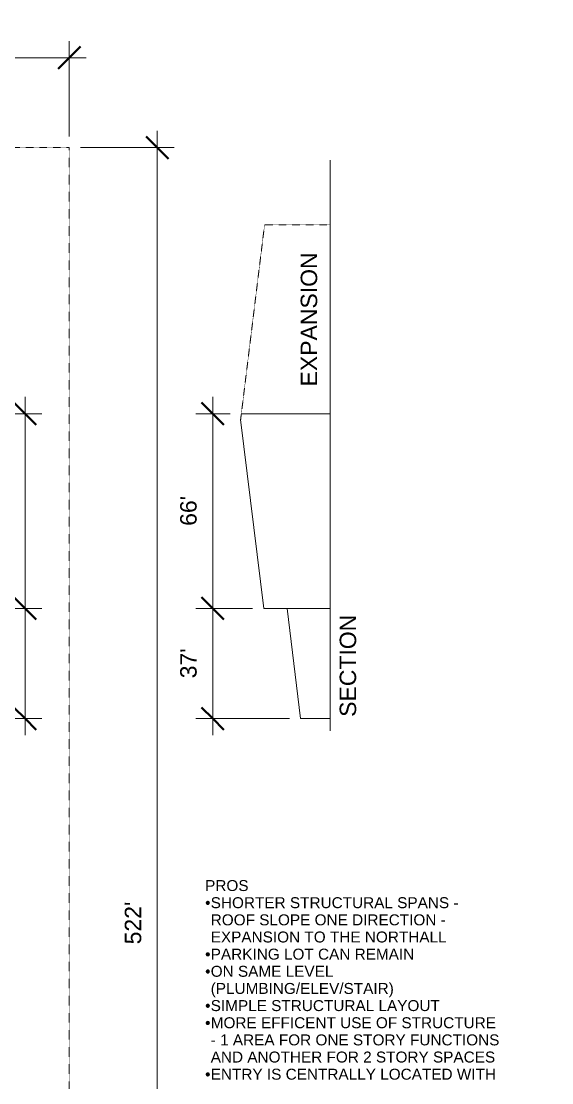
# Model space of a CAD drawing. Header units: inches. Extents: x -7427 to 42674, y -36022 to 16764.
# Drawn here: x 16852 to 18992, y -23245 to -18960 of the extents above; entities that cross this region are included whole.
import ezdxf

# ---------------------------------------------------------------- set-up
doc = ezdxf.new("R2010")
doc.units = ezdxf.units.IN
doc.header["$MEASUREMENT"] = 0
doc.linetypes.add('Hidden 1_8_', pattern=[0.1875, 0.125, -0.0625])
for name, color, linetype, lineweight in [('A-ANNO-DIMS', 211, 'Continuous', 9), ('A-ANNO-DIMS-720', 211, 'Continuous', 9), ('A-DETL-HDLN', 90, 'Hidden 1_8_', 9), ('A-DETL-WIDE', 214, 'Continuous', 15), ('G-ANNO-TEXT', 231, 'Continuous', 9)]:
    doc.layers.add(name, color=color, linetype=linetype, lineweight=lineweight)
doc.styles.add('Arial', font='arial.ttf', dxfattribs={"height": 44.258982})
doc.styles.add('Arial_2', font='arial.ttf', dxfattribs={"height": 66.388473})
doc.dimstyles.new('Linear_-_3_32__Arial', dxfattribs={"dimscale": 12, "dimtxt": 67.5, "dimasz": 7.5, "dimexe": 5.625, "dimexo": 3.75, "dimgap": 3.75, "dimtad": 1, "dimdec": 0, "dimrnd": 12, "dimzin": 1, "dimdsep": 46, "dimlunit": 4, "dimtxsty": 'Arial_2', "dimblk1": 'OBLIQUE', "dimblk2": 'OBLIQUE', "dimsah": 1, "dimcen": 0.09, "dimdle": 5.625, "dimazin": 0, "dimtfac": 1, "dimtdec": 4, "dimtix": 1, "dimtmove": 0, "dimatfit": 3, "dimfxl": 0, "dimtvp": 1, "dimfrac": 2, "dimtolj": 1, "dimtzin": 0, "dimarcsym": 0})

# ---------------------------------------------------------------- blocks, each defined once
blk = doc.blocks.new('DIMBLOCK13-Level 1')
at = {"layer": 'A-ANNO-DIMS-720'}
for p, q in [((17401.1, -19402.6), (17401.1, -25799.5)), ((17091.1, -19470.1), (17468.6, -19470.1)), ((17401.1, -19470.1), (17091.1, -19470.1)), ((17091.1, -25732), (17468.6, -25732)), ((17401.1, -25732), (17091.1, -25732))]:
    blk.add_line(p, q, dxfattribs=at)
at = {"layer": 'A-ANNO-DIMS-720', "lineweight": 50}
for p, q in [((17401.1, -19470.1), (17356.1, -19425.1)), ((17401.1, -19470.1), (17446.1, -19515.1)), ((17401.1, -25732), (17356.1, -25687)), ((17401.1, -25732), (17446.1, -25777))]:
    blk.add_line(p, q, dxfattribs=at)
at = {"layer": 'A-ANNO-DIMS-720', "color": 0, "insert": (17269.9, -22686.2), "char_height": 66.39, "width": 204.369, "attachment_point": 1, "rotation": 90, "line_spacing_factor": 0.938532, "style": 'Arial_2', "bg_fill": 3, "box_fill_scale": 1.25, "bg_fill_color": 0, "bg_fill_transparency": 0}
blk.add_mtext("522'", dxfattribs=at)
blk = doc.blocks.new('_Oblique')
at = {"color": 0, "linetype": 'ByBlock', "lineweight": -2}
blk.add_line((-0.5, -0.5), (0.5, 0.5), dxfattribs=at)
blk = doc.blocks.new('DIMBLOCK26-Level 1')
at = {"layer": 'A-ANNO-DIMS-720', "lineweight": 50}
for p, q in [((16867.8, -21330.1), (16822.8, -21285.1)), ((16867.8, -21330.1), (16912.8, -21375.1)), ((16867.8, -21774.9), (16822.8, -21729.9)), ((16867.8, -21774.9), (16912.8, -21819.9))]:
    blk.add_line(p, q, dxfattribs=at)
at = {"layer": 'A-ANNO-DIMS-720'}
for p, q in [((16659.1, -21330.1), (16935.3, -21330.1)), ((16867.8, -21330.1), (16659.1, -21330.1)), ((16867.8, -21842.4), (16867.8, -21330.1)), ((16610.4, -21774.9), (16935.3, -21774.9)), ((16867.8, -21774.9), (16610.4, -21774.9))]:
    blk.add_line(p, q, dxfattribs=at)
at = {"layer": 'A-ANNO-DIMS-720', "color": 0, "insert": (16736.7, -21612.2), "char_height": 66.39, "width": 143.308, "attachment_point": 1, "rotation": 90, "line_spacing_factor": 0.938532, "style": 'Arial_2', "bg_fill": 3, "box_fill_scale": 1.25, "bg_fill_color": 0, "bg_fill_transparency": 0}
blk.add_mtext("37'", dxfattribs=at)
blk = doc.blocks.new('DIMBLOCK27-Level 1')
at = {"layer": 'A-ANNO-DIMS-720'}
for p, q in [((16867.8, -21330.1), (16867.8, -20476.6)), ((16659.1, -20544.1), (16935.3, -20544.1)), ((16867.8, -20544.1), (16659.1, -20544.1)), ((16659.1, -21330.1), (16935.3, -21330.1)), ((16867.8, -21330.1), (16659.1, -21330.1))]:
    blk.add_line(p, q, dxfattribs=at)
at = {"layer": 'A-ANNO-DIMS-720', "lineweight": 50}
for p, q in [((16867.8, -20544.1), (16822.8, -20499.1)), ((16867.8, -20544.1), (16912.8, -20589.1)), ((16867.8, -21330.1), (16822.8, -21285.1)), ((16867.8, -21330.1), (16912.8, -21375.1))]:
    blk.add_line(p, q, dxfattribs=at)
at = {"layer": 'A-ANNO-DIMS-720', "color": 0, "insert": (16736.7, -20996.8), "char_height": 66.39, "width": 143.308, "attachment_point": 1, "rotation": 90, "line_spacing_factor": 0.938532, "style": 'Arial_2', "bg_fill": 3, "box_fill_scale": 1.25, "bg_fill_color": 0, "bg_fill_transparency": 0}
blk.add_mtext("66'", dxfattribs=at)
blk = doc.blocks.new('DIMBLOCK42-Level 1')
at = {"layer": 'A-ANNO-DIMS-720'}
for p, q in [((17624.6, -20476.6), (17624.6, -21330.1)), ((17695.1, -20544.1), (17557.1, -20544.1)), ((17624.6, -20544.1), (17695.1, -20544.1)), ((17785.7, -21330.1), (17557.1, -21330.1)), ((17624.6, -21330.1), (17785.7, -21330.1))]:
    blk.add_line(p, q, dxfattribs=at)
at = {"layer": 'A-ANNO-DIMS-720', "lineweight": 50}
for p, q in [((17624.6, -20544.1), (17579.6, -20499.1)), ((17624.6, -20544.1), (17669.6, -20589.1)), ((17624.6, -21330.1), (17579.6, -21285.1)), ((17624.6, -21330.1), (17669.6, -21375.1))]:
    blk.add_line(p, q, dxfattribs=at)
at = {"layer": 'A-ANNO-DIMS-720', "color": 0, "insert": (17493.4, -20996.8), "char_height": 66.39, "width": 143.308, "attachment_point": 1, "rotation": 90, "line_spacing_factor": 0.938532, "style": 'Arial_2', "bg_fill": 3, "box_fill_scale": 1.25, "bg_fill_color": 0, "bg_fill_transparency": 0}
blk.add_mtext("66'", dxfattribs=at)
blk = doc.blocks.new('DIMBLOCK43-Level 1')
at = {"layer": 'A-ANNO-DIMS-720', "lineweight": 50}
for p, q in [((17624.6, -21330.1), (17579.6, -21285.1)), ((17624.6, -21330.1), (17669.6, -21375.1)), ((17624.6, -21774.9), (17579.6, -21729.9)), ((17624.6, -21774.9), (17669.6, -21819.9))]:
    blk.add_line(p, q, dxfattribs=at)
at = {"layer": 'A-ANNO-DIMS-720'}
for p, q in [((17785.7, -21330.1), (17557.1, -21330.1)), ((17624.6, -21330.1), (17624.6, -21842.4)), ((17624.6, -21330.1), (17785.7, -21330.1)), ((17934.3, -21774.9), (17557.1, -21774.9)), ((17624.6, -21774.9), (17934.3, -21774.9))]:
    blk.add_line(p, q, dxfattribs=at)
at = {"layer": 'A-ANNO-DIMS-720', "color": 0, "insert": (17493.4, -21612.2), "char_height": 66.39, "width": 143.308, "attachment_point": 1, "rotation": 90, "line_spacing_factor": 0.938532, "style": 'Arial_2', "bg_fill": 3, "box_fill_scale": 1.25, "bg_fill_color": 0, "bg_fill_transparency": 0}
blk.add_mtext("37'", dxfattribs=at)
blk = doc.blocks.new('DIMBLOCK59-Level 1')
at = {"layer": 'A-ANNO-DIMS-720'}
for p, q in [((9068.4, -19425.1), (9068.4, -19039.9)), ((17046.1, -19425.1), (17046.1, -19039.9)), ((9000.9, -19107.4), (17113.6, -19107.4)), ((9068.4, -19107.4), (9068.4, -19425.1)), ((17046.1, -19107.4), (17046.1, -19425.1))]:
    blk.add_line(p, q, dxfattribs=at)
at = {"layer": 'A-ANNO-DIMS-720', "lineweight": 50}
for p, q in [((9068.4, -19107.4), (9113.4, -19062.4)), ((17046.1, -19107.4), (17091.1, -19062.4)), ((9068.4, -19107.4), (9023.4, -19152.4)), ((17046.1, -19107.4), (17001.1, -19152.4))]:
    blk.add_line(p, q, dxfattribs=at)
at = {"layer": 'A-ANNO-DIMS-720', "color": 0, "insert": (12972.1, -18976.3), "char_height": 66.39, "width": 204.369, "attachment_point": 1, "line_spacing_factor": 0.938532, "style": 'Arial_2', "bg_fill": 3, "box_fill_scale": 1.25, "bg_fill_color": 0, "bg_fill_transparency": 0}
blk.add_mtext("665'", dxfattribs=at)

msp = doc.modelspace()

# ---------------------------------------------------------------- linework, layer by layer
at = {"layer": 'A-DETL-HDLN'}
for p, q in [((9068.4, -19470.1), (17046.1, -19470.1)), ((17046.1, -19470.1), (17046.1, -25732)), ((17833.8, -19781.3), (17737.2, -20568.1)), ((17833.8, -19781.3), (18097.8, -19781.3))]:
    msp.add_line(p, q, dxfattribs=at)
at = {"layer": 'A-DETL-WIDE'}
for p, q in [((18097.8, -19520.1), (18097.8, -21824.1)), ((17830.7, -21330.1), (17737.2, -20568.1)), ((17740.1, -20544.1), (18097.8, -20544.1)), ((18097.8, -21330.1), (17830.7, -21330.1)), ((17924.7, -21330.1), (17979.3, -21774.9)), ((18097.8, -21774.9), (17979.3, -21774.9))]:
    msp.add_line(p, q, dxfattribs=at)

# ---------------------------------------------------------------- texts
at = {"layer": 'G-ANNO-TEXT', "color": 7, "char_height": 66.39, "attachment_point": 2, "rotation": 90, "line_spacing_factor": 0.938532, "style": 'Arial_2', "bg_fill": 3, "box_fill_scale": 1.25, "bg_fill_color": 0, "bg_fill_transparency": 0}
for s, insert, width in [('EXPANSION', (17979.5, -20163.5), 643.95), ('SECTION', (18136.7, -21561.7), 490.05)]:
    msp.add_mtext(s, dxfattribs=dict(at, insert=insert, width=width))
at = {"layer": 'G-ANNO-TEXT', "color": 7, "insert": (17594, -22426.7), "char_height": 44.26, "width": 205.089, "attachment_point": 1, "line_spacing_factor": 0.938532, "style": 'Arial', "bg_fill": 3, "box_fill_scale": 1.25, "bg_fill_color": 0, "bg_fill_transparency": 0}
msp.add_mtext('PROS', dxfattribs=at)

# ---------------------------------------------------------------- dimensions: what is measured, and where the dimension line sits
at = {"layer": 'A-ANNO-DIMS'}
dim = msp.add_linear_dim(base=(16867.8, -21330.1), p1=(16565.4, -21774.9), p2=(16614.1, -21330.1), angle=90, dimstyle='Linear_-_3_32__Arial', override={"dimpost": '<>', "dimfxl": 447.544398}, dxfattribs=at)
dim.commit()
dim.dimension.update_dxf_attribs({"geometry": 'DIMBLOCK26-Level 1', "text_midpoint": (16788.9, -21552.5)})

# ---------------------------------------------------------------- next in the draw order: texts
at = {"layer": 'G-ANNO-TEXT', "color": 7, "insert": (17594, -22495.9), "char_height": 44.3, "width": 25.33, "attachment_point": 1, "line_spacing_factor": 0.938532, "style": 'Arial', "bg_fill": 3, "box_fill_scale": 1.25, "bg_fill_color": 0, "bg_fill_transparency": 0}
msp.add_mtext('•', dxfattribs=at)

# ---------------------------------------------------------------- next in the draw order: dimensions: what is measured, and where the dimension line sits
at = {"layer": 'A-ANNO-DIMS'}
for base, p1, p2, override, picture, middle in [((17401.1, -25732), (17046.1, -19470.1), (17046.1, -25732), {"dimpost": '<>', "dimfxl": 6261.900272}, 'DIMBLOCK13-Level 1', (17322.2, -22601)), ((16867.8, -20544.1), (16614.1, -21330.1), (16614.1, -20544.1), {"dimpost": '<>', "dimfxl": 786}, 'DIMBLOCK27-Level 1', (16788.9, -20937.1))]:
    dim = msp.add_linear_dim(base=base, p1=p1, p2=p2, angle=90, dimstyle='Linear_-_3_32__Arial', override=override, dxfattribs=at)
    dim.commit()
    dim.dimension.update_dxf_attribs({"geometry": picture, "text_midpoint": middle})

# ---------------------------------------------------------------- next in the draw order: texts
at = {"layer": 'G-ANNO-TEXT', "color": 7, "insert": (17616.5, -22495.9), "char_height": 44.259, "width": 1170.888, "attachment_point": 1, "line_spacing_factor": 0.938532, "style": 'Arial', "bg_fill": 3, "box_fill_scale": 1.25, "bg_fill_color": 0, "bg_fill_transparency": 0}
msp.add_mtext('SHORTER STRUCTURAL SPANS -', dxfattribs=at)

# ---------------------------------------------------------------- next in the draw order: dimensions: what is measured, and where the dimension line sits
at = {"layer": 'A-ANNO-DIMS'}
dim = msp.add_linear_dim(base=(17046.1, -19107.4), p1=(9068.4, -19470.1), p2=(17046.1, -19470.1), dimstyle='Linear_-_3_32__Arial', override={"dimpost": '<>', "dimfxl": 7977.725351}, dxfattribs=at)
dim.commit()
dim.dimension.update_dxf_attribs({"geometry": 'DIMBLOCK59-Level 1', "text_midpoint": (13057.3, -19028.6)})
dim = msp.add_linear_dim(base=(17624.6, -21330.1), p1=(17740.1, -20544.1), p2=(17830.7, -21330.1), angle=90, dimstyle='Linear_-_3_32__Arial', override={"dimpost": '<>', "dimfxl": 791.206092}, dxfattribs=at)
dim.commit()
dim.dimension.update_dxf_attribs({"geometry": 'DIMBLOCK42-Level 1', "text_midpoint": (17545.7, -20937.1)})

# ---------------------------------------------------------------- next in the draw order: texts
at = {"layer": 'G-ANNO-TEXT', "color": 7, "insert": (17616.5, -22565.2), "char_height": 44.259, "width": 1112.058, "attachment_point": 1, "line_spacing_factor": 0.938532, "style": 'Arial', "bg_fill": 3, "box_fill_scale": 1.25, "bg_fill_color": 0, "bg_fill_transparency": 0}
msp.add_mtext('ROOF SLOPE ONE DIRECTION -', dxfattribs=at)

# ---------------------------------------------------------------- next in the draw order: dimensions: what is measured, and where the dimension line sits
at = {"layer": 'A-ANNO-DIMS'}
dim = msp.add_linear_dim(base=(17624.6, -21774.9), p1=(17830.7, -21330.1), p2=(17979.3, -21774.9), angle=90, dimstyle='Linear_-_3_32__Arial', override={"dimpost": '<>', "dimfxl": 469.04887}, dxfattribs=at)
dim.commit()
dim.dimension.update_dxf_attribs({"geometry": 'DIMBLOCK43-Level 1', "text_midpoint": (17545.6, -21552.5)})

# ---------------------------------------------------------------- next in the draw order: texts
at = {"layer": 'G-ANNO-TEXT', "color": 7, "insert": (17616.5, -22634.4), "char_height": 44.259, "width": 1115.326, "attachment_point": 1, "line_spacing_factor": 0.938532, "style": 'Arial', "bg_fill": 3, "box_fill_scale": 1.25, "bg_fill_color": 0, "bg_fill_transparency": 0}
msp.add_mtext('EXPANSION TO THE NORTHALL', dxfattribs=at)

# ---------------------------------------------------------------- next in the draw order: texts
at = {"layer": 'G-ANNO-TEXT', "color": 7, "insert": (17594, -22703.6), "char_height": 44.3, "width": 25.33, "attachment_point": 1, "line_spacing_factor": 0.938532, "style": 'Arial', "bg_fill": 3, "box_fill_scale": 1.25, "bg_fill_color": 0, "bg_fill_transparency": 0}
msp.add_mtext('•', dxfattribs=at)

# ---------------------------------------------------------------- next in the draw order: texts
at = {"layer": 'G-ANNO-TEXT', "color": 7, "insert": (17616.5, -22703.6), "char_height": 44.259, "width": 961.714, "attachment_point": 1, "line_spacing_factor": 0.938532, "style": 'Arial', "bg_fill": 3, "box_fill_scale": 1.25, "bg_fill_color": 0, "bg_fill_transparency": 0}
msp.add_mtext('PARKING LOT CAN REMAIN', dxfattribs=at)

# ---------------------------------------------------------------- next in the draw order: texts
at = {"layer": 'G-ANNO-TEXT', "color": 7, "insert": (17594, -22772.9), "char_height": 44.3, "width": 25.33, "attachment_point": 1, "line_spacing_factor": 0.938532, "style": 'Arial', "bg_fill": 3, "box_fill_scale": 1.25, "bg_fill_color": 0, "bg_fill_transparency": 0}
msp.add_mtext('•', dxfattribs=at)

# ---------------------------------------------------------------- next in the draw order: texts
at = {"layer": 'G-ANNO-TEXT', "color": 7, "insert": (17616.5, -22772.9), "char_height": 44.259, "width": 578.499, "attachment_point": 1, "line_spacing_factor": 0.938532, "style": 'Arial', "bg_fill": 3, "box_fill_scale": 1.25, "bg_fill_color": 0, "bg_fill_transparency": 0}
msp.add_mtext('ON SAME LEVEL', dxfattribs=at)

# ---------------------------------------------------------------- next in the draw order: texts
at = {"layer": 'G-ANNO-TEXT', "color": 7, "insert": (17616.5, -22842.1), "char_height": 44.259, "width": 865.297, "attachment_point": 1, "line_spacing_factor": 0.938532, "style": 'Arial', "bg_fill": 3, "box_fill_scale": 1.25, "bg_fill_color": 0, "bg_fill_transparency": 0}
msp.add_mtext('(PLUMBING/ELEV/STAIR)', dxfattribs=at)

# ---------------------------------------------------------------- next in the draw order: texts
at = {"layer": 'G-ANNO-TEXT', "color": 7, "insert": (17594, -22911.3), "char_height": 44.3, "width": 25.33, "attachment_point": 1, "line_spacing_factor": 0.938532, "style": 'Arial', "bg_fill": 3, "box_fill_scale": 1.25, "bg_fill_color": 0, "bg_fill_transparency": 0}
msp.add_mtext('•', dxfattribs=at)

# ---------------------------------------------------------------- next in the draw order: texts
at = {"layer": 'G-ANNO-TEXT', "color": 7, "insert": (17616.5, -22911.3), "char_height": 44.259, "width": 1080.192, "attachment_point": 1, "line_spacing_factor": 0.938532, "style": 'Arial', "bg_fill": 3, "box_fill_scale": 1.25, "bg_fill_color": 0, "bg_fill_transparency": 0}
msp.add_mtext('SIMPLE STRUCTURAL LAYOUT', dxfattribs=at)

# ---------------------------------------------------------------- next in the draw order: texts
at = {"layer": 'G-ANNO-TEXT', "color": 7, "insert": (17594, -22980.6), "char_height": 44.3, "width": 25.33, "attachment_point": 1, "line_spacing_factor": 0.938532, "style": 'Arial', "bg_fill": 3, "box_fill_scale": 1.25, "bg_fill_color": 0, "bg_fill_transparency": 0}
msp.add_mtext('•', dxfattribs=at)

# ---------------------------------------------------------------- next in the draw order: texts
at = {"layer": 'G-ANNO-TEXT', "color": 7, "insert": (17616.5, -22980.6), "char_height": 44.259, "width": 1347.38, "attachment_point": 1, "line_spacing_factor": 0.938532, "style": 'Arial', "bg_fill": 3, "box_fill_scale": 1.25, "bg_fill_color": 0, "bg_fill_transparency": 0}
msp.add_mtext('MORE EFFICENT USE OF STRUCTURE', dxfattribs=at)

# ---------------------------------------------------------------- next in the draw order: texts
at = {"layer": 'G-ANNO-TEXT', "color": 7, "insert": (17616.5, -23049.8), "char_height": 44.259, "width": 1364.538, "attachment_point": 1, "line_spacing_factor": 0.938532, "style": 'Arial', "bg_fill": 3, "box_fill_scale": 1.25, "bg_fill_color": 0, "bg_fill_transparency": 0}
msp.add_mtext('- 1 AREA FOR ONE STORY FUNCTIONS', dxfattribs=at)

# ---------------------------------------------------------------- next in the draw order: texts
at = {"layer": 'G-ANNO-TEXT', "color": 7, "insert": (17616.5, -23119), "char_height": 44.259, "width": 1343.294, "attachment_point": 1, "line_spacing_factor": 0.938532, "style": 'Arial', "bg_fill": 3, "box_fill_scale": 1.25, "bg_fill_color": 0, "bg_fill_transparency": 0}
msp.add_mtext('AND ANOTHER FOR 2 STORY SPACES', dxfattribs=at)

# ---------------------------------------------------------------- next in the draw order: texts
at = {"layer": 'G-ANNO-TEXT', "color": 7, "insert": (17594, -23188.3), "char_height": 44.3, "width": 25.33, "attachment_point": 1, "line_spacing_factor": 0.938532, "style": 'Arial', "bg_fill": 3, "box_fill_scale": 1.25, "bg_fill_color": 0, "bg_fill_transparency": 0}
msp.add_mtext('•', dxfattribs=at)

# ---------------------------------------------------------------- next in the draw order: texts
at = {"layer": 'G-ANNO-TEXT', "color": 7, "insert": (17616.5, -23188.3), "char_height": 44.259, "width": 1350.648, "attachment_point": 1, "line_spacing_factor": 0.938532, "style": 'Arial', "bg_fill": 3, "box_fill_scale": 1.25, "bg_fill_color": 0, "bg_fill_transparency": 0}
msp.add_mtext('ENTRY IS CENTRALLY LOCATED WITH', dxfattribs=at)

doc.saveas('drawing.dxf')
